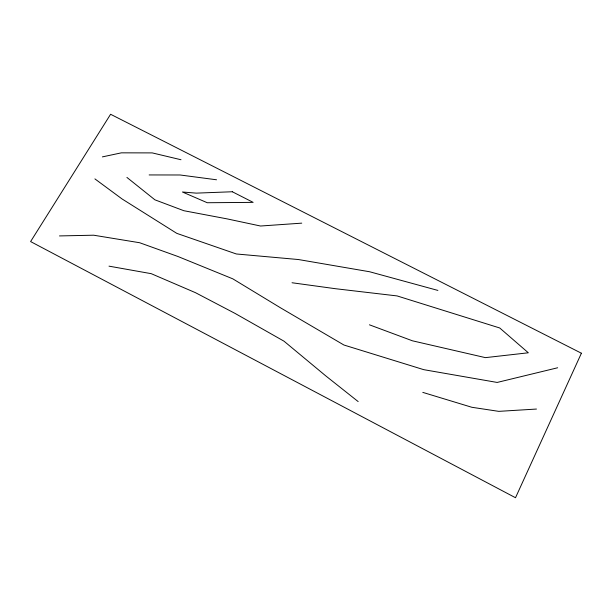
<?xml version="1.0" encoding="UTF-8"?>
<svg xmlns="http://www.w3.org/2000/svg" width="612" height="612" viewBox="0 0 612 612"><rect width="100%" height="100%" fill="white"/><g stroke="black" fill="none" stroke-linecap="round" stroke-linejoin="round"><path stroke-width="0.92" d="M557.662 367.766L497.158 382.439L423.741 369.663L343.936 345.023L280.472 307.79L232.812 278.843L177.962 256.505L139.681 242.742L93.667 235.207L59.486 235.926M102.388 156.886L121.39 152.839L152.22 152.901L180.999 159.74M301.747 223.15L260.536 226.019L227.052 218.874L183.837 210.712L154.897 199.818L126.921 177.426M536.479 409.053L498.78 411.356L471.875 407.286L422.8 392.384M149.144 174.94L180.127 174.986L216.541 179.783M292.031 282.752L335.353 288.696L397.104 295.925L499.721 327.978L528.324 352.787L485.423 357.637L412.465 340.815L369.434 324.811M109.005 266.151L151.233 273.671L195.48 292.681L234.977 313.375L283.991 341.175L325.859 375.959L358.165 401.579M437.894 290.425L369.64 271.759L298.427 259.534L236.331 253.972L176.784 233.356L122.079 198.969L94.906 178.895M581.4 353.223L515.511 497.732L30.6 241.572L110.596 114.268L581.4 353.223M232.323 191.755L196.276 193.132L182.43 192L207.261 202.733L253.161 202.373L232.323 191.755"/></g></svg>
